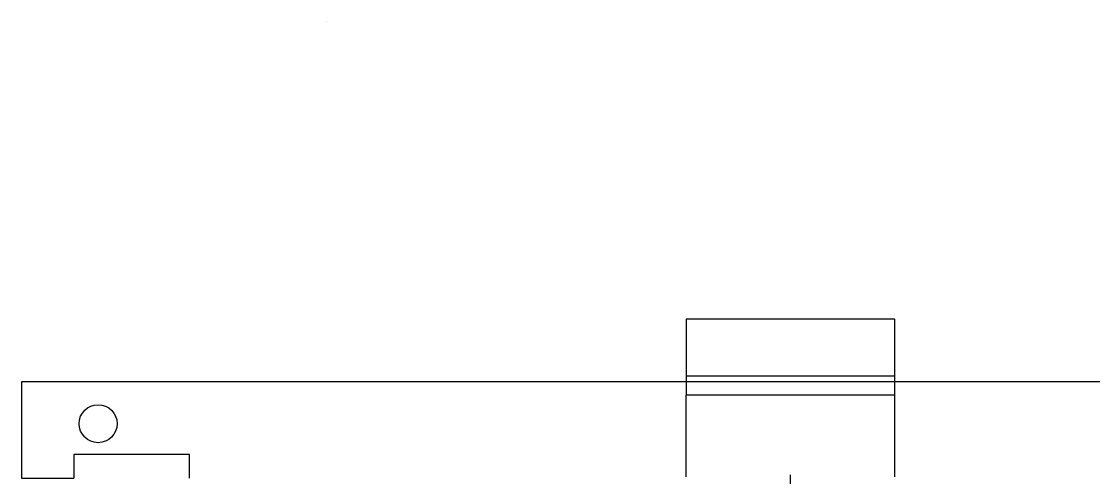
# Model space of a CAD drawing. Extents: x -15 to 159, y -25 to 93.
# Drawn here: x -12.9 to 43.6, y 68.7 to 92.7 of the extents above; entities that cross this region are included whole.
import ezdxf

# ---------------------------------------------------------------- set-up
doc = ezdxf.new("R2010")
doc.units = 0
for name, color, linetype in [('BG_OUTLINE', 200, 'CONTINUOUS'), ('PG_ASSEMBLY_BOTTOM', 2, 'CONTINUOUS'), ('PIN_BOTTOM', 172, 'CONTINUOUS')]:
    doc.layers.add(name, color=color, linetype=linetype)

msp = doc.modelspace()

# ---------------------------------------------------------------- linework, layer by layer
at = {"layer": 'BG_OUTLINE'}
for points in [[(3.165348, 92.735654), (3.165348, 92.729558)], [(114.046508, 73.753218), (157.121098, 73.753218), (-12.911328, 73.753218), (-12.911328, 68.673218), (-10.151872, 68.673218)], [(-10.151872, 69.924422), (-10.151872, 68.673218)], [(-4.049776, 69.924422), (-10.151872, 69.924422)], [(-4.049776, 68.673218), (-4.049776, 69.924422)]]:
    msp.add_lwpolyline(points, dxfattribs=at)
at = {"layer": 'PG_ASSEMBLY_BOTTOM'}
for points in [[(33.124902, 74.048874), (33.124902, 77.048614), (22.126702, 77.048614), (22.126702, 74.048874)], [(33.124902, 73.050654), (33.124902, 74.048874), (22.126702, 74.048874), (22.126702, 73.050654)], [(22.126702, 71.750174), (22.126702, 73.050654)], [(33.124902, 71.750174), (33.124902, 73.050654), (22.126702, 73.050654)], [(22.126702, 68.750434), (22.126702, 71.750174)], [(33.124902, 68.750434), (33.124902, 71.750174)], [(27.624786, 56.574182), (27.624786, 68.853812)]]:
    msp.add_lwpolyline(points, dxfattribs=at)
at = {"layer": 'PIN_BOTTOM'}
msp.add_circle((-8.870442, 71.548244), 0.999998, dxfattribs=at)

doc.saveas('drawing.dxf')
